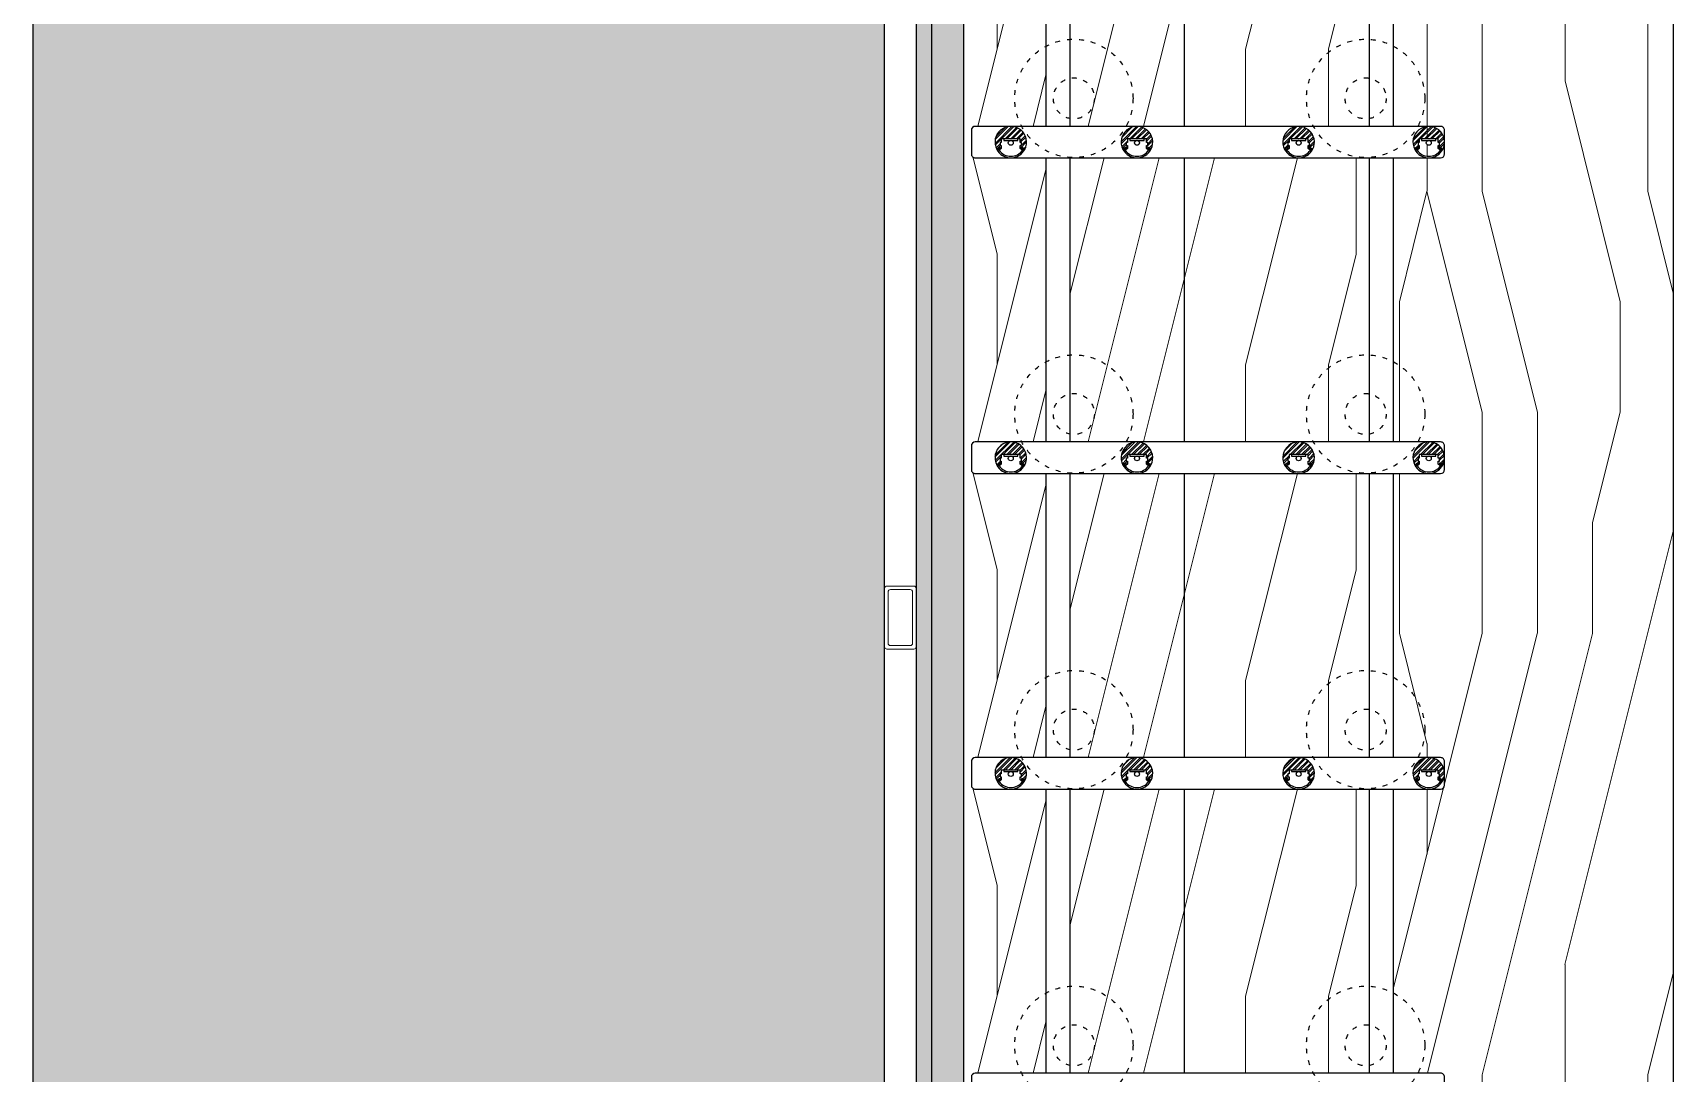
# Model space of a CAD drawing. Header units: millimetres. Extents: x 64682 to 95728, y -1640 to 17847.
# Drawn here: x 79729 to 80769, y 3541 to 4200 of the extents above; entities that cross this region are included whole.
import ezdxf

# ---------------------------------------------------------------- set-up
doc = ezdxf.new("R2010")
doc.units = ezdxf.units.MM
doc.linetypes.add('ACAD_ISO03W100', pattern=[30, 12, -18])
doc.layers.add('_ACM-A-DETL-PATT', color=8, linetype='Continuous', lineweight=0)
doc.layers.add('_ACM-A-ELVE-HACH', color=251, linetype='Continuous', lineweight=9)
for name, color, linetype in [('I-DETL-LW01', 1, 'Continuous'), ('I-DETL-LW02', 2, 'Continuous'), ('I-DETL-LW251', 251, 'Continuous'), ('PE-尺寸标注', 44, 'Continuous'), ('WALL TYPE$0$I-SECT-LW03', 3, 'Continuous'), ('YLD-平固定家具', 7, 'Continuous')]:
    doc.layers.add(name, color=color, linetype=linetype)

# ---------------------------------------------------------------- blocks, each defined once
blk = doc.blocks.new('K_20')
at = {"layer": '_ACM-A-DETL-PATT'}
for points in [[(-18.5, -20), (18.5, -20, 0.4142136), (20, -18.5), (20, -1.5, 0.4142136), (18.5, 0), (-18.5, 0, 0.4142136), (-20, -1.5), (-20, -18.5, 0.4142136)], [(-16.25, -17.75), (16.25, -17.75, 0.4142136), (17.75, -16.25), (17.75, -3.75, 0.4142136), (16.25, -2.25), (-16.25, -2.25, 0.4142136), (-17.75, -3.75), (-17.75, -16.25, 0.4142136)]]:
    blk.add_lwpolyline(points, format="xyb", close=True, dxfattribs=at)
blk = doc.blocks.new('K_34')
at = {"color": 8, "linetype": 'ACAD_ISO03W100', "lineweight": -2, "ltscale": 0.25}
for radius in [37.5, 13]:
    blk.add_circle((0, 0), radius, dxfattribs=at)
blk = doc.blocks.new('K_1222101799')
at = {"color": 8}
for points in [[(-7.5, -254.6), (-7.5, -70), (7.5, -70), (7.5, -254.6)], [(-7.5, -454.6), (-7.5, -274.6)], [(7.5, -274.6), (7.5, -454.6)], [(-7.5, -654.6), (-7.5, -474.6)], [(7.5, -474.6), (7.5, -654.6)], [(-7.5, -854.6), (-7.5, -674.6)], [(7.5, -674.6), (7.5, -854.6)]]:
    blk.add_lwpolyline(points, dxfattribs=at)
blk = doc.blocks.new('YLD.Studio-lighting-17')
at = {"layer": 'PE-尺寸标注'}
h = blk.add_hatch(dxfattribs=at)
h.set_pattern_fill('ANSI32', color=250, scale=0.26672, angle=-180)
h.set_pattern_definition([(225, (10, 4.6173), (1.7964, -1.7964), []), (225, (8.8024, 4.6173), (1.7964, -1.7964), [])])
h.paths.add_polyline_path([(8.9, 4.6), (7.2, 3.5, -1.107905), (6.9, 4), (7.7, 4.6, 0.055338), (7.8, 4.6), (6.7, 4.6), (6, 4.1), (6, 2.1), (6.8, 2.1), (6.8, 0.3), (6, 0.3), (6, -2), (-6, -2), (-6, 0.3), (-6.8, 0.3), (-6.8, 2.1), (-6, 2.1), (-6, 4.1), (-6.7, 4.6), (-7.8, 4.6, 0.055338), (-7.7, 4.6), (-6.9, 4, -1.107905), (-7.2, 3.5), (-8.9, 4.6, 1.647901)])
at = {"layer": 'I-DETL-LW01'}
for points in [[(-8.9, 4.6), (-7.2, 3.5, 1.107905), (-6.9, 4), (-7.7, 4.6, -1.108867), (-7.4, 5.1, 1.108867)], [(7.4, 5.1, -1.108867), (7.7, 4.6), (6.9, 4, 1.107905), (7.2, 3.5), (8.9, 4.6)]]:
    blk.add_lwpolyline(points, format="xyb", dxfattribs=at)
blk.add_lwpolyline([(4.5, -1.1), (-4.5, -1.1), (-4.5, -2), (4.5, -2)], close=True, dxfattribs=at)
blk.add_circle((0, 0.4), 1.56, dxfattribs=at)
for radius, start, end in [(10, 27.4985, 152.5015), (9, 34.4681, 145.5319)]:
    blk.add_arc((0, 0), radius, start, end, dxfattribs=at)
at = {"layer": 'I-DETL-LW02'}
blk.add_lwpolyline([(-7.4, 5.1), (-6, 4.1), (-6, 2.1), (-6.8, 2.1), (-6.8, 0.3), (-6, 0.3), (-6, -2), (6, -2), (6, 0.3), (6.8, 0.3), (6.8, 2.1), (6, 2.1), (6, 4.1), (7.4, 5.1)], dxfattribs=at)
blk.add_arc((0, 0), 10, 152.5015, 27.4985, dxfattribs=at)
at = {"layer": 'YLD-平固定家具', "color": 250}
blk.add_point((-7.7, 4.5), dxfattribs=at)
blk = doc.blocks.new('K_1222102499')
at = {"layer": 'YLD-平固定家具', "rotation": 180}
for p in [(0, -10), (0, -210), (0, -410)]:
    blk.add_blockref('YLD.Studio-lighting-17', p, dxfattribs=at)
blk = doc.blocks.new('K_1222102699')
at = {"layer": 'I-DETL-LW02'}
blk.add_lwpolyline([(-147.5, 0, 0.414211), (-150, -2.5), (-150, -17.5, 0.414216), (-147.5, -20), (147.5, -20, 0.414211), (150, -17.5), (150, -2.5, 0.414216), (147.5, 0)], format="xyb", close=True, dxfattribs=at)

msp = doc.modelspace()

# ---------------------------------------------------------------- hatches: boundary and pattern name
h = msp.add_hatch()
h.set_pattern_fill('0-钢筋混凝土001-DOM', color=251, scale=15, angle=90, pattern_type=2)
h.set_pattern_definition([(135, (-2690, -250), (-53.03301, -53.03301), []), (140, (-2690, -250), (9.41282, 107.58903), [11.25, -123.75]), (85, (-2690, -250), (-112.82882, -20.8127), [9, -99]), (190.4514, (-2689.22, -241.03), (-103.41593, 86.77641), [9.56103, -105.17132]), (136.1842, (-2720, -250), (24.82785, 160.08616), [16.875, -185.625]), (186.6356, (-2717.93, -236.66), (-146.11768, 140.1994), [14.34154, -157.75695]), (81.1842, (-2720, -250), (-146.1178, 140.1993), [13.5, -148.5]), (111, (-2712.5, -235), (60.39283, 89.53606), [11.25, -123.75]), (56, (-2712.5, -235), (-108.7725, 36.4973), [9, -99]), (161.4514, (-2707.47, -227.54), (-48.37957, 126.0334), [9.56103, -105.17132]), (127.5, (-2690, -250), (-49.934078, 1.823978), [0.75, -97.8, 0.75, -100.5, 0.75, -99.375]), (97.5, (-2690, -250), (-59.161757, 39.46043), [0.75, -57.3, 0.75, -95.55, 0.75, -37.875]), (57.5, (-2690, -283.45), (3.38323, 80.073365), [0.75, -37.5, 0.75, -117, 0.75, -155.25]), (47.5, (-2690, -298.45), (-15.01575, 87.477925), [0.75, -48.75, 0.75, -77.7, 0.75, -110.25])])
h.paths.add_polyline_path([(80268.6, 5945.7), (79728.6, 5945.7), (79728.6, 870.7), (80268.6, 870.7)])
at = {"layer": '_ACM-A-ELVE-HACH'}
h = msp.add_hatch(dxfattribs=at)
h.set_pattern_fill('木纹', color=251, scale=34.3137, angle=90, pattern_type=2)
h.set_pattern_definition([(90, (-5392.9, -15620.85), (-699.9995, 4e-14), [140, -209.9998, 70, -279.9998]), (90, (-5410.4, -15130.85), (-699.9995, 4e-14), [140, -559.9996]), (90, (-5445.4, -15200.85), (-699.9995, 4e-14), [70, -629.9995]), (90, (-5462.9, -15585.85), (-699.9995, 4e-14), [35, -489.9996, 35, -140]), (90, (-5497.9, -15340.85), (-699.9995, 4e-14), [140, -209.9998, 35, -314.9998]), (90, (-5515.4, -15515.85), (-699.9995, 4e-14), [105, -594.9996]), (90, (-5532.9, -15340.85), (-699.9995, 4e-14), [210, -489.9996]), (90, (-5550.4, -15550.85), (-699.9995, 4e-14), [140, -559.9996]), (90, (-5567.9, -15270.85), (-699.9995, 4e-14), [350, -350]), (90, (-5602.9, -15480.85), (-699.9995, 4e-14), [70, -209.9998, 140, -279.9998]), (90, (-5620.4, -14990.85), (-699.9995, 4e-14), [140, -559.9996]), (90, (-5637.9, -15130.85), (-699.9995, 4e-14), [70, -629.9995]), (90, (-5655.4, -15270.85), (-699.9995, 4e-14), [70, -629.9995]), (90, (-5672.9, -15620.85), (-699.9995, 4e-14), [140, -559.9996]), (90, (-5690.4, -15270.85), (-699.9995, 4e-14), [140, -559.9996]), (90, (-5725.4, -15270.85), (-699.9995, 4e-14), [140, -140, 140, -279.9998]), (90, (-5760.4, -15410.85), (-699.9995, 4e-14), [70, -349.9997, 140, -140]), (90, (-5777.9, -15270.85), (-699.9995, 4e-14), [210, -489.9996]), (90, (-5812.9, -15270.85), (-699.9995, 4e-14), [140, -559.9996]), (90, (-5830.4, -15550.85), (-699.9995, 4e-14), [209.9998, -279.9998, 70, -140]), (90, (-5865.4, -15550.85), (-699.9995, 4e-14), [350, -350]), (90, (-5882.9, -15130.85), (-699.9995, 4e-14), [70, -629.9995]), (90, (-5900.4, -15340.85), (-699.9995, 4e-14), [140, -559.9996]), (90, (-5917.9, -15480.85), (-699.9995, 4e-14), [70, -279.9998, 70, -279.9998]), (90, (-5935.4, -15550.85), (-699.9995, 4e-14), [70, -209.9998, 140, -279.9998]), (90, (-5952.9, -15410.85), (-699.9995, 4e-14), [70, -349.9997, 70, -209.9998]), (90, (-5970.4, -15270.85), (-699.9995, 4e-14), [210, -489.9996]), (90, (-6005.4, -15550.85), (-699.9995, 4e-14), [140, -559.9996]), (90, (-6022.9, -15200.85), (-699.9995, 4e-14), [70, -629.9995]), (90, (-6040.4, -15060.85), (-699.9995, 4e-14), [70, -629.9995]), (104.03624, (-5445.42, -15130.85), (-2e-06, 699.99948), [72.1, -2814.0717]), (104.03624, (-5602.92, -15060.85), (-2e-06, 699.99948), [72.1, -2814.0717]), (104.03624, (-6022.92, -15130.85), (-2e-06, 699.99948), [72.1, -2814.0717]), (104.03624, (-5760.42, -15340.85), (-2e-06, 699.99948), [72.1, -2814.0717]), (104.03624, (-5865.42, -15200.85), (-2e-06, 699.99948), [72.1, -2814.0717]), (104.03624, (-5812.92, -15130.85), (-2e-06, 699.99948), [72.1, -2814.0717]), (104.03624, (-5935.42, -15480.85), (-2e-06, 699.99948), [72.1, -2814.0717]), (104.03624, (-5900.42, -15200.85), (-2e-06, 699.99948), [72.1, -2814.0717]), (104.03624, (-5637.92, -15060.85), (-2e-06, 699.99948), [144.2, -2741.972]), (104.03624, (-5690.42, -15130.85), (-2e-06, 699.99948), [144.2, -2741.972]), (104.03624, (-5725.42, -15130.85), (-2e-06, 699.99948), [144.2, -2741.972]), (255.96376, (-5497.92, -15340.85), (0.00013, -699.9996), [72.1, -144.2, 72.1, -2597.7718]), (255.96376, (-5602.92, -15480.85), (-3e-08, -699.99948), [72.1, -2814.0717]), (255.96376, (-5917.92, -15480.85), (-3e-08, -699.99948), [144.2, -2741.972]), (284.03624, (-5410.42, -15130.85), (2e-06, -699.99948), [72.1, -2814.0717]), (75.96376, (-5410.42, -14990.85), (3e-08, 699.99948), [72.1, -2814.0717]), (75.96376, (-5655.42, -15200.85), (3e-08, 699.99948), [72.1, -2814.0717]), (75.96376, (-5777.92, -15060.85), (3e-08, 699.99948), [72.1, -2814.0717]), (75.96376, (-5830.42, -15340.85), (3e-08, 699.99948), [72.1, -2814.0717]), (75.96376, (-5917.92, -15410.85), (3e-08, 699.99948), [72.1, -2814.0717]), (75.96376, (-5952.92, -15340.85), (3e-08, 699.99948), [72.1, -2814.0717]), (75.96376, (-5830.42, -15340.85), (3e-08, 699.99948), [72.1, -2814.0717]), (75.96376, (-5935.42, -15130.85), (3e-08, 699.99948), [288.4, -2597.772]), (75.96376, (-5462.92, -15550.85), (3e-08, 699.99948), [288.4, -2597.772]), (75.96376, (-5515.42, -15480.85), (3e-08, 699.99948), [288.4, -2597.772]), (75.96376, (-5550.42, -15410.85), (-0.00013, 699.9996), [72.1, -144.2, 144.2, -2525.672]), (75.96376, (-5602.92, -15410.85), (-0.00013, 699.9996), [144.2, -144.2, 144.2, -2453.572]), (75.96376, (-5672.92, -15480.85), (3e-08, 699.99948), [288.4, -2597.772]), (75.96376, (-5725.42, -15550.85), (3e-08, 699.99948), [288.4, -2597.772]), (75.96376, (-5760.42, -15550.85), (3e-08, 699.99948), [288.4, -2597.772]), (75.96376, (-5970.42, -15060.85), (3e-08, 699.99948), [72.1, -2814.0717]), (75.96377, (-6040.42, -14990.85), (-0.00013, 699.99948), [144.2, -2741.972]), (75.96377, (-6005.42, -15410.85), (-0.00013, 699.99948), [144.2, -2741.972]), (75.96376, (-5392.92, -15480.85), (-1e-05, 699.99948), [288.4, -2597.772]), (75.96376, (-5882.92, -15060.85), (-1e-05, 699.99948), [216.3, -2669.872]), (75.96376, (-5830.42, -14990.85), (-1e-05, 699.99948), [432.5997, -2453.572])])
h.paths.add_polyline_path([(80576.1, 4140.7), (80576.1, 4345.4), (80386.1, 4345.4), (80386.1, 4140.7)])
h.paths.add_polyline_path([(80371.1, 4345.4), (80318.6, 4345.4), (80318.6, 4140.7), (80371.1, 4140.7)])
h = msp.add_hatch(dxfattribs=at)
h.set_pattern_fill('木纹', color=251, scale=34.3137, angle=90, pattern_type=2)
h.set_pattern_definition([(90, (-5120.4, -18230.85), (-699.9995, 4e-14), [140, -209.9998, 70, -279.9998]), (90, (-5137.9, -17740.85), (-699.9995, 4e-14), [140, -559.9996]), (90, (-5172.9, -17810.85), (-699.9995, 4e-14), [70, -629.9995]), (90, (-5190.4, -18195.85), (-699.9995, 4e-14), [35, -489.9996, 35, -140]), (90, (-5225.4, -17950.85), (-699.9995, 4e-14), [140, -209.9998, 35, -314.9998]), (90, (-5242.9, -18125.85), (-699.9995, 4e-14), [105, -594.9996]), (90, (-5260.4, -17950.85), (-699.9995, 4e-14), [210, -489.9996]), (90, (-5277.9, -18160.85), (-699.9995, 4e-14), [140, -559.9996]), (90, (-5295.4, -17880.85), (-699.9995, 4e-14), [350, -350]), (90, (-5330.4, -18090.85), (-699.9995, 4e-14), [70, -209.9998, 140, -279.9998]), (90, (-5347.9, -17600.85), (-699.9995, 4e-14), [140, -559.9996]), (90, (-5365.4, -17740.85), (-699.9995, 4e-14), [70, -629.9995]), (90, (-5382.9, -17880.85), (-699.9995, 4e-14), [70, -629.9995]), (90, (-5400.4, -18230.85), (-699.9995, 4e-14), [140, -559.9996]), (90, (-5417.9, -17880.85), (-699.9995, 4e-14), [140, -559.9996]), (90, (-5452.9, -17880.85), (-699.9995, 4e-14), [140, -140, 140, -279.9998]), (90, (-5487.9, -18020.85), (-699.9995, 4e-14), [70, -349.9997, 140, -140]), (90, (-5505.4, -17880.85), (-699.9995, 4e-14), [210, -489.9996]), (90, (-5540.4, -17880.85), (-699.9995, 4e-14), [140, -559.9996]), (90, (-5557.9, -18160.85), (-699.9995, 4e-14), [209.9998, -279.9998, 70, -140]), (90, (-5592.9, -18160.85), (-699.9995, 4e-14), [350, -350]), (90, (-5610.4, -17740.85), (-699.9995, 4e-14), [70, -629.9995]), (90, (-5627.9, -17950.85), (-699.9995, 4e-14), [140, -559.9996]), (90, (-5645.4, -18090.85), (-699.9995, 4e-14), [70, -279.9998, 70, -279.9998]), (90, (-5662.9, -18160.85), (-699.9995, 4e-14), [70, -209.9998, 140, -279.9998]), (90, (-5680.4, -18020.85), (-699.9995, 4e-14), [70, -349.9997, 70, -209.9998]), (90, (-5697.9, -17880.85), (-699.9995, 4e-14), [210, -489.9996]), (90, (-5732.9, -18160.85), (-699.9995, 4e-14), [140, -559.9996]), (90, (-5750.4, -17810.85), (-699.9995, 4e-14), [70, -629.9995]), (90, (-5767.9, -17670.85), (-699.9995, 4e-14), [70, -629.9995]), (104.03624, (-5172.92, -17740.85), (-2e-06, 699.99948), [72.1, -2814.0717]), (104.03624, (-5330.42, -17670.85), (-2e-06, 699.99948), [72.1, -2814.0717]), (104.03624, (-5750.42, -17740.85), (-2e-06, 699.99948), [72.1, -2814.0717]), (104.03624, (-5487.92, -17950.85), (-2e-06, 699.99948), [72.1, -2814.0717]), (104.03624, (-5592.92, -17810.85), (-2e-06, 699.99948), [72.1, -2814.0717]), (104.03624, (-5540.42, -17740.85), (-2e-06, 699.99948), [72.1, -2814.0717]), (104.03624, (-5662.92, -18090.85), (-2e-06, 699.99948), [72.1, -2814.0717]), (104.03624, (-5627.92, -17810.85), (-2e-06, 699.99948), [72.1, -2814.0717]), (104.03624, (-5365.42, -17670.85), (-2e-06, 699.99948), [144.2, -2741.972]), (104.03624, (-5417.92, -17740.85), (-2e-06, 699.99948), [144.2, -2741.972]), (104.03624, (-5452.92, -17740.85), (-2e-06, 699.99948), [144.2, -2741.972]), (255.96376, (-5225.42, -17950.85), (0.00013, -699.9996), [72.1, -144.2, 72.1, -2597.7718]), (255.96376, (-5330.42, -18090.85), (-3e-08, -699.99948), [72.1, -2814.0717]), (255.96376, (-5645.42, -18090.85), (-3e-08, -699.99948), [144.2, -2741.972]), (284.03624, (-5137.92, -17740.85), (2e-06, -699.99948), [72.1, -2814.0717]), (75.96376, (-5137.92, -17600.85), (3e-08, 699.99948), [72.1, -2814.0717]), (75.96376, (-5382.92, -17810.85), (3e-08, 699.99948), [72.1, -2814.0717]), (75.96376, (-5505.42, -17670.85), (3e-08, 699.99948), [72.1, -2814.0717]), (75.96376, (-5557.92, -17950.85), (3e-08, 699.99948), [72.1, -2814.0717]), (75.96376, (-5645.42, -18020.85), (3e-08, 699.99948), [72.1, -2814.0717]), (75.96376, (-5680.42, -17950.85), (3e-08, 699.99948), [72.1, -2814.0717]), (75.96376, (-5557.92, -17950.85), (3e-08, 699.99948), [72.1, -2814.0717]), (75.96376, (-5662.92, -17740.85), (3e-08, 699.99948), [288.4, -2597.772]), (75.96376, (-5190.42, -18160.85), (3e-08, 699.99948), [288.4, -2597.772]), (75.96376, (-5242.92, -18090.85), (3e-08, 699.99948), [288.4, -2597.772]), (75.96376, (-5277.92, -18020.85), (-0.00013, 699.9996), [72.1, -144.2, 144.2, -2525.672]), (75.96376, (-5330.42, -18020.85), (-0.00013, 699.9996), [144.2, -144.2, 144.2, -2453.572]), (75.96376, (-5400.42, -18090.85), (3e-08, 699.99948), [288.4, -2597.772]), (75.96376, (-5452.92, -18160.85), (3e-08, 699.99948), [288.4, -2597.772]), (75.96376, (-5487.92, -18160.85), (3e-08, 699.99948), [288.4, -2597.772]), (75.96376, (-5697.92, -17670.85), (3e-08, 699.99948), [72.1, -2814.0717]), (75.96377, (-5767.92, -17600.85), (-0.00013, 699.99948), [144.2, -2741.972]), (75.96377, (-5732.92, -18020.85), (-0.00013, 699.99948), [144.2, -2741.972]), (75.96376, (-5120.42, -18090.85), (-1e-05, 699.99948), [288.4, -2597.772]), (75.96376, (-5610.42, -17670.85), (-1e-05, 699.99948), [216.3, -2669.872]), (75.96376, (-5557.92, -17600.85), (-1e-05, 699.99948), [432.5997, -2453.572])])
h.paths.add_polyline_path([(80768.6, 4345.4), (80591.1, 4345.4), (80591.1, 3940.7), (80621.1, 3940.7, -0.414216), (80623.6, 3938.2), (80623.6, 3923.2, -0.414211), (80621.1, 3920.7), (80591.1, 3920.7), (80591.1, 3740.7), (80621.1, 3740.7, -0.414216), (80623.6, 3738.2), (80623.6, 3723.2, -0.414211), (80621.1, 3720.7), (80591.1, 3720.7), (80591.1, 3540.7), (80621.1, 3540.7, -0.414216), (80623.6, 3538.2), (80623.6, 3523.2, -0.414211), (80621.1, 3520.7), (80591.1, 3520.7), (80591.1, 3340.7), (80621.1, 3340.7, -0.414216), (80623.6, 3338.2), (80623.6, 3323.2, -0.414211), (80621.1, 3320.7), (80591.1, 3320.7), (80591.1, 3140.7), (80621.1, 3140.7, -0.414216), (80623.6, 3138.2), (80623.6, 3123.2, -0.414211), (80621.1, 3120.7), (80591.1, 3120.7), (80591.1, 2940.7), (80621.1, 2940.7, -0.414216), (80623.6, 2938.2), (80623.6, 2923.2, -0.414211), (80621.1, 2920.7), (80591.1, 2920.7), (80591.1, 2740.7), (80621.1, 2740.7, -0.414216), (80623.6, 2738.2), (80623.6, 2723.2, -0.414211), (80621.1, 2720.7), (80591.1, 2720.7), (80591.1, 2540.7), (80621.1, 2540.7, -0.414216), (80623.6, 2538.2), (80623.6, 2523.2, -0.414211), (80621.1, 2520.7), (80591.1, 2520.7), (80591.1, 2340.7), (80621.1, 2340.7, -0.414216), (80623.6, 2338.2), (80623.6, 2323.2, -0.414211), (80621.1, 2320.7), (80591.1, 2320.7), (80591.1, 2140.7), (80621.1, 2140.7, -0.414216), (80623.6, 2138.2), (80623.6, 2123.2, -0.414211), (80621.1, 2120.7), (80591.1, 2120.7), (80591.1, 1940.7), (80621.1, 1940.7, -0.414216), (80623.6, 1938.2), (80623.6, 1923.2, -0.414211), (80621.1, 1920.7), (80591.1, 1920.7), (80591.1, 1740.7), (80621.1, 1740.7, -0.414216), (80623.6, 1738.2), (80623.6, 1723.2, -0.414211), (80621.1, 1720.7), (80591.1, 1720.7), (80591.1, 1530.7), (80768.6, 1530.7)])
h.paths.add_polyline_path([(80605.1, 4125.3, 1.716811), (80606.1, 4125.6, 0.526481), (80621, 4125.6), (80621.8, 4125.1, -0.537325)], flags=16)
h.paths.add_polyline_path([(80620.5, 4126.7, -1.107904), (80620.8, 4127.3, -0.251043), (80621.2, 4126.2), (80621.3, 4126.1)], flags=16)
h.paths.add_polyline_path([(80612, 4130.3, -0.414214), (80613.6, 4131.9), (80609.1, 4131.9), (80609.1, 4132.7), (80618, 4132.7), (80618, 4131.9), (80613.6, 4131.9, -2.414214)], flags=16)
h = msp.add_hatch(dxfattribs=at)
h.set_pattern_fill('木纹', color=251, scale=34.3137, angle=90, pattern_type=2)
h.set_pattern_definition([(90, (-5392.9, -15820.85), (-699.9995, 4e-14), [140, -209.9998, 70, -279.9998]), (90, (-5410.4, -15330.85), (-699.9995, 4e-14), [140, -559.9996]), (90, (-5445.4, -15400.85), (-699.9995, 4e-14), [70, -629.9995]), (90, (-5462.9, -15785.85), (-699.9995, 4e-14), [35, -489.9996, 35, -140]), (90, (-5497.9, -15540.85), (-699.9995, 4e-14), [140, -209.9998, 35, -314.9998]), (90, (-5515.4, -15715.85), (-699.9995, 4e-14), [105, -594.9996]), (90, (-5532.9, -15540.85), (-699.9995, 4e-14), [210, -489.9996]), (90, (-5550.4, -15750.85), (-699.9995, 4e-14), [140, -559.9996]), (90, (-5567.9, -15470.85), (-699.9995, 4e-14), [350, -350]), (90, (-5602.9, -15680.85), (-699.9995, 4e-14), [70, -209.9998, 140, -279.9998]), (90, (-5620.4, -15190.85), (-699.9995, 4e-14), [140, -559.9996]), (90, (-5637.9, -15330.85), (-699.9995, 4e-14), [70, -629.9995]), (90, (-5655.4, -15470.85), (-699.9995, 4e-14), [70, -629.9995]), (90, (-5672.9, -15820.85), (-699.9995, 4e-14), [140, -559.9996]), (90, (-5690.4, -15470.85), (-699.9995, 4e-14), [140, -559.9996]), (90, (-5725.4, -15470.85), (-699.9995, 4e-14), [140, -140, 140, -279.9998]), (90, (-5760.4, -15610.85), (-699.9995, 4e-14), [70, -349.9997, 140, -140]), (90, (-5777.9, -15470.85), (-699.9995, 4e-14), [210, -489.9996]), (90, (-5812.9, -15470.85), (-699.9995, 4e-14), [140, -559.9996]), (90, (-5830.4, -15750.85), (-699.9995, 4e-14), [209.9998, -279.9998, 70, -140]), (90, (-5865.4, -15750.85), (-699.9995, 4e-14), [350, -350]), (90, (-5882.9, -15330.85), (-699.9995, 4e-14), [70, -629.9995]), (90, (-5900.4, -15540.85), (-699.9995, 4e-14), [140, -559.9996]), (90, (-5917.9, -15680.85), (-699.9995, 4e-14), [70, -279.9998, 70, -279.9998]), (90, (-5935.4, -15750.85), (-699.9995, 4e-14), [70, -209.9998, 140, -279.9998]), (90, (-5952.9, -15610.85), (-699.9995, 4e-14), [70, -349.9997, 70, -209.9998]), (90, (-5970.4, -15470.85), (-699.9995, 4e-14), [210, -489.9996]), (90, (-6005.4, -15750.85), (-699.9995, 4e-14), [140, -559.9996]), (90, (-6022.9, -15400.85), (-699.9995, 4e-14), [70, -629.9995]), (90, (-6040.4, -15260.85), (-699.9995, 4e-14), [70, -629.9995]), (104.03624, (-5445.42, -15330.85), (-2e-06, 699.99948), [72.1, -2814.0717]), (104.03624, (-5602.92, -15260.85), (-2e-06, 699.99948), [72.1, -2814.0717]), (104.03624, (-6022.92, -15330.85), (-2e-06, 699.99948), [72.1, -2814.0717]), (104.03624, (-5760.42, -15540.85), (-2e-06, 699.99948), [72.1, -2814.0717]), (104.03624, (-5865.42, -15400.85), (-2e-06, 699.99948), [72.1, -2814.0717]), (104.03624, (-5812.92, -15330.85), (-2e-06, 699.99948), [72.1, -2814.0717]), (104.03624, (-5935.42, -15680.85), (-2e-06, 699.99948), [72.1, -2814.0717]), (104.03624, (-5900.42, -15400.85), (-2e-06, 699.99948), [72.1, -2814.0717]), (104.03624, (-5637.92, -15260.85), (-2e-06, 699.99948), [144.2, -2741.972]), (104.03624, (-5690.42, -15330.85), (-2e-06, 699.99948), [144.2, -2741.972]), (104.03624, (-5725.42, -15330.85), (-2e-06, 699.99948), [144.2, -2741.972]), (255.96376, (-5497.92, -15540.85), (0.00013, -699.9996), [72.1, -144.2, 72.1, -2597.7718]), (255.96376, (-5602.92, -15680.85), (-3e-08, -699.99948), [72.1, -2814.0717]), (255.96376, (-5917.92, -15680.85), (-3e-08, -699.99948), [144.2, -2741.972]), (284.03624, (-5410.42, -15330.85), (2e-06, -699.99948), [72.1, -2814.0717]), (75.96376, (-5410.42, -15190.85), (3e-08, 699.99948), [72.1, -2814.0717]), (75.96376, (-5655.42, -15400.85), (3e-08, 699.99948), [72.1, -2814.0717]), (75.96376, (-5777.92, -15260.85), (3e-08, 699.99948), [72.1, -2814.0717]), (75.96376, (-5830.42, -15540.85), (3e-08, 699.99948), [72.1, -2814.0717]), (75.96376, (-5917.92, -15610.85), (3e-08, 699.99948), [72.1, -2814.0717]), (75.96376, (-5952.92, -15540.85), (3e-08, 699.99948), [72.1, -2814.0717]), (75.96376, (-5830.42, -15540.85), (3e-08, 699.99948), [72.1, -2814.0717]), (75.96376, (-5935.42, -15330.85), (3e-08, 699.99948), [288.4, -2597.772]), (75.96376, (-5462.92, -15750.85), (3e-08, 699.99948), [288.4, -2597.772]), (75.96376, (-5515.42, -15680.85), (3e-08, 699.99948), [288.4, -2597.772]), (75.96376, (-5550.42, -15610.85), (-0.00013, 699.9996), [72.1, -144.2, 144.2, -2525.672]), (75.96376, (-5602.92, -15610.85), (-0.00013, 699.9996), [144.2, -144.2, 144.2, -2453.572]), (75.96376, (-5672.92, -15680.85), (3e-08, 699.99948), [288.4, -2597.772]), (75.96376, (-5725.42, -15750.85), (3e-08, 699.99948), [288.4, -2597.772]), (75.96376, (-5760.42, -15750.85), (3e-08, 699.99948), [288.4, -2597.772]), (75.96376, (-5970.42, -15260.85), (3e-08, 699.99948), [72.1, -2814.0717]), (75.96377, (-6040.42, -15190.85), (-0.00013, 699.99948), [144.2, -2741.972]), (75.96377, (-6005.42, -15610.85), (-0.00013, 699.99948), [144.2, -2741.972]), (75.96376, (-5392.92, -15680.85), (-1e-05, 699.99948), [288.4, -2597.772]), (75.96376, (-5882.92, -15260.85), (-1e-05, 699.99948), [216.3, -2669.872]), (75.96376, (-5830.42, -15190.85), (-1e-05, 699.99948), [432.5997, -2453.572])])
h.paths.add_polyline_path([(80576.1, 4120.7), (80386.1, 4120.7), (80386.1, 3940.7), (80576.1, 3940.7)])
h.paths.add_polyline_path([(80371.1, 4120.7), (80326.1, 4120.7), (80318.6, 4120.7), (80318.6, 3940.7), (80371.1, 3940.7)])
h = msp.add_hatch(dxfattribs=at)
h.set_pattern_fill('木纹', color=251, scale=34.3137, angle=90, pattern_type=2)
h.set_pattern_definition([(90, (-5392.9, -16020.85), (-699.9995, 4e-14), [140, -209.9998, 70, -279.9998]), (90, (-5410.4, -15530.85), (-699.9995, 4e-14), [140, -559.9996]), (90, (-5445.4, -15600.85), (-699.9995, 4e-14), [70, -629.9995]), (90, (-5462.9, -15985.85), (-699.9995, 4e-14), [35, -489.9996, 35, -140]), (90, (-5497.9, -15740.85), (-699.9995, 4e-14), [140, -209.9998, 35, -314.9998]), (90, (-5515.4, -15915.85), (-699.9995, 4e-14), [105, -594.9996]), (90, (-5532.9, -15740.85), (-699.9995, 4e-14), [210, -489.9996]), (90, (-5550.4, -15950.85), (-699.9995, 4e-14), [140, -559.9996]), (90, (-5567.9, -15670.85), (-699.9995, 4e-14), [350, -350]), (90, (-5602.9, -15880.85), (-699.9995, 4e-14), [70, -209.9998, 140, -279.9998]), (90, (-5620.4, -15390.85), (-699.9995, 4e-14), [140, -559.9996]), (90, (-5637.9, -15530.85), (-699.9995, 4e-14), [70, -629.9995]), (90, (-5655.4, -15670.85), (-699.9995, 4e-14), [70, -629.9995]), (90, (-5672.9, -16020.85), (-699.9995, 4e-14), [140, -559.9996]), (90, (-5690.4, -15670.85), (-699.9995, 4e-14), [140, -559.9996]), (90, (-5725.4, -15670.85), (-699.9995, 4e-14), [140, -140, 140, -279.9998]), (90, (-5760.4, -15810.85), (-699.9995, 4e-14), [70, -349.9997, 140, -140]), (90, (-5777.9, -15670.85), (-699.9995, 4e-14), [210, -489.9996]), (90, (-5812.9, -15670.85), (-699.9995, 4e-14), [140, -559.9996]), (90, (-5830.4, -15950.85), (-699.9995, 4e-14), [209.9998, -279.9998, 70, -140]), (90, (-5865.4, -15950.85), (-699.9995, 4e-14), [350, -350]), (90, (-5882.9, -15530.85), (-699.9995, 4e-14), [70, -629.9995]), (90, (-5900.4, -15740.85), (-699.9995, 4e-14), [140, -559.9996]), (90, (-5917.9, -15880.85), (-699.9995, 4e-14), [70, -279.9998, 70, -279.9998]), (90, (-5935.4, -15950.85), (-699.9995, 4e-14), [70, -209.9998, 140, -279.9998]), (90, (-5952.9, -15810.85), (-699.9995, 4e-14), [70, -349.9997, 70, -209.9998]), (90, (-5970.4, -15670.85), (-699.9995, 4e-14), [210, -489.9996]), (90, (-6005.4, -15950.85), (-699.9995, 4e-14), [140, -559.9996]), (90, (-6022.9, -15600.85), (-699.9995, 4e-14), [70, -629.9995]), (90, (-6040.4, -15460.85), (-699.9995, 4e-14), [70, -629.9995]), (104.03624, (-5445.42, -15530.85), (-2e-06, 699.99948), [72.1, -2814.0717]), (104.03624, (-5602.92, -15460.85), (-2e-06, 699.99948), [72.1, -2814.0717]), (104.03624, (-6022.92, -15530.85), (-2e-06, 699.99948), [72.1, -2814.0717]), (104.03624, (-5760.42, -15740.85), (-2e-06, 699.99948), [72.1, -2814.0717]), (104.03624, (-5865.42, -15600.85), (-2e-06, 699.99948), [72.1, -2814.0717]), (104.03624, (-5812.92, -15530.85), (-2e-06, 699.99948), [72.1, -2814.0717]), (104.03624, (-5935.42, -15880.85), (-2e-06, 699.99948), [72.1, -2814.0717]), (104.03624, (-5900.42, -15600.85), (-2e-06, 699.99948), [72.1, -2814.0717]), (104.03624, (-5637.92, -15460.85), (-2e-06, 699.99948), [144.2, -2741.972]), (104.03624, (-5690.42, -15530.85), (-2e-06, 699.99948), [144.2, -2741.972]), (104.03624, (-5725.42, -15530.85), (-2e-06, 699.99948), [144.2, -2741.972]), (255.96376, (-5497.92, -15740.85), (0.00013, -699.9996), [72.1, -144.2, 72.1, -2597.7718]), (255.96376, (-5602.92, -15880.85), (-3e-08, -699.99948), [72.1, -2814.0717]), (255.96376, (-5917.92, -15880.85), (-3e-08, -699.99948), [144.2, -2741.972]), (284.03624, (-5410.42, -15530.85), (2e-06, -699.99948), [72.1, -2814.0717]), (75.96376, (-5410.42, -15390.85), (3e-08, 699.99948), [72.1, -2814.0717]), (75.96376, (-5655.42, -15600.85), (3e-08, 699.99948), [72.1, -2814.0717]), (75.96376, (-5777.92, -15460.85), (3e-08, 699.99948), [72.1, -2814.0717]), (75.96376, (-5830.42, -15740.85), (3e-08, 699.99948), [72.1, -2814.0717]), (75.96376, (-5917.92, -15810.85), (3e-08, 699.99948), [72.1, -2814.0717]), (75.96376, (-5952.92, -15740.85), (3e-08, 699.99948), [72.1, -2814.0717]), (75.96376, (-5830.42, -15740.85), (3e-08, 699.99948), [72.1, -2814.0717]), (75.96376, (-5935.42, -15530.85), (3e-08, 699.99948), [288.4, -2597.772]), (75.96376, (-5462.92, -15950.85), (3e-08, 699.99948), [288.4, -2597.772]), (75.96376, (-5515.42, -15880.85), (3e-08, 699.99948), [288.4, -2597.772]), (75.96376, (-5550.42, -15810.85), (-0.00013, 699.9996), [72.1, -144.2, 144.2, -2525.672]), (75.96376, (-5602.92, -15810.85), (-0.00013, 699.9996), [144.2, -144.2, 144.2, -2453.572]), (75.96376, (-5672.92, -15880.85), (3e-08, 699.99948), [288.4, -2597.772]), (75.96376, (-5725.42, -15950.85), (3e-08, 699.99948), [288.4, -2597.772]), (75.96376, (-5760.42, -15950.85), (3e-08, 699.99948), [288.4, -2597.772]), (75.96376, (-5970.42, -15460.85), (3e-08, 699.99948), [72.1, -2814.0717]), (75.96377, (-6040.42, -15390.85), (-0.00013, 699.99948), [144.2, -2741.972]), (75.96377, (-6005.42, -15810.85), (-0.00013, 699.99948), [144.2, -2741.972]), (75.96376, (-5392.92, -15880.85), (-1e-05, 699.99948), [288.4, -2597.772]), (75.96376, (-5882.92, -15460.85), (-1e-05, 699.99948), [216.3, -2669.872]), (75.96376, (-5830.42, -15390.85), (-1e-05, 699.99948), [432.5997, -2453.572])])
h.paths.add_polyline_path([(80576.1, 3920.7), (80386.1, 3920.7), (80386.1, 3740.7), (80576.1, 3740.7)])
h.paths.add_polyline_path([(80371.1, 3920.7), (80326.1, 3920.7), (80318.6, 3920.7), (80318.6, 3740.7), (80371.1, 3740.7)])
h = msp.add_hatch(dxfattribs=at)
h.set_pattern_fill('木纹', color=251, scale=34.3137, angle=90, pattern_type=2)
h.set_pattern_definition([(90, (-5392.9, -16220.85), (-699.9995, 4e-14), [140, -209.9998, 70, -279.9998]), (90, (-5410.4, -15730.85), (-699.9995, 4e-14), [140, -559.9996]), (90, (-5445.4, -15800.85), (-699.9995, 4e-14), [70, -629.9995]), (90, (-5462.9, -16185.85), (-699.9995, 4e-14), [35, -489.9996, 35, -140]), (90, (-5497.9, -15940.85), (-699.9995, 4e-14), [140, -209.9998, 35, -314.9998]), (90, (-5515.4, -16115.85), (-699.9995, 4e-14), [105, -594.9996]), (90, (-5532.9, -15940.85), (-699.9995, 4e-14), [210, -489.9996]), (90, (-5550.4, -16150.85), (-699.9995, 4e-14), [140, -559.9996]), (90, (-5567.9, -15870.85), (-699.9995, 4e-14), [350, -350]), (90, (-5602.9, -16080.85), (-699.9995, 4e-14), [70, -209.9998, 140, -279.9998]), (90, (-5620.4, -15590.85), (-699.9995, 4e-14), [140, -559.9996]), (90, (-5637.9, -15730.85), (-699.9995, 4e-14), [70, -629.9995]), (90, (-5655.4, -15870.85), (-699.9995, 4e-14), [70, -629.9995]), (90, (-5672.9, -16220.85), (-699.9995, 4e-14), [140, -559.9996]), (90, (-5690.4, -15870.85), (-699.9995, 4e-14), [140, -559.9996]), (90, (-5725.4, -15870.85), (-699.9995, 4e-14), [140, -140, 140, -279.9998]), (90, (-5760.4, -16010.85), (-699.9995, 4e-14), [70, -349.9997, 140, -140]), (90, (-5777.9, -15870.85), (-699.9995, 4e-14), [210, -489.9996]), (90, (-5812.9, -15870.85), (-699.9995, 4e-14), [140, -559.9996]), (90, (-5830.4, -16150.85), (-699.9995, 4e-14), [209.9998, -279.9998, 70, -140]), (90, (-5865.4, -16150.85), (-699.9995, 4e-14), [350, -350]), (90, (-5882.9, -15730.85), (-699.9995, 4e-14), [70, -629.9995]), (90, (-5900.4, -15940.85), (-699.9995, 4e-14), [140, -559.9996]), (90, (-5917.9, -16080.85), (-699.9995, 4e-14), [70, -279.9998, 70, -279.9998]), (90, (-5935.4, -16150.85), (-699.9995, 4e-14), [70, -209.9998, 140, -279.9998]), (90, (-5952.9, -16010.85), (-699.9995, 4e-14), [70, -349.9997, 70, -209.9998]), (90, (-5970.4, -15870.85), (-699.9995, 4e-14), [210, -489.9996]), (90, (-6005.4, -16150.85), (-699.9995, 4e-14), [140, -559.9996]), (90, (-6022.9, -15800.85), (-699.9995, 4e-14), [70, -629.9995]), (90, (-6040.4, -15660.85), (-699.9995, 4e-14), [70, -629.9995]), (104.03624, (-5445.42, -15730.85), (-2e-06, 699.99948), [72.1, -2814.0717]), (104.03624, (-5602.92, -15660.85), (-2e-06, 699.99948), [72.1, -2814.0717]), (104.03624, (-6022.92, -15730.85), (-2e-06, 699.99948), [72.1, -2814.0717]), (104.03624, (-5760.42, -15940.85), (-2e-06, 699.99948), [72.1, -2814.0717]), (104.03624, (-5865.42, -15800.85), (-2e-06, 699.99948), [72.1, -2814.0717]), (104.03624, (-5812.92, -15730.85), (-2e-06, 699.99948), [72.1, -2814.0717]), (104.03624, (-5935.42, -16080.85), (-2e-06, 699.99948), [72.1, -2814.0717]), (104.03624, (-5900.42, -15800.85), (-2e-06, 699.99948), [72.1, -2814.0717]), (104.03624, (-5637.92, -15660.85), (-2e-06, 699.99948), [144.2, -2741.972]), (104.03624, (-5690.42, -15730.85), (-2e-06, 699.99948), [144.2, -2741.972]), (104.03624, (-5725.42, -15730.85), (-2e-06, 699.99948), [144.2, -2741.972]), (255.96376, (-5497.92, -15940.85), (0.00013, -699.9996), [72.1, -144.2, 72.1, -2597.7718]), (255.96376, (-5602.92, -16080.85), (-3e-08, -699.99948), [72.1, -2814.0717]), (255.96376, (-5917.92, -16080.85), (-3e-08, -699.99948), [144.2, -2741.972]), (284.03624, (-5410.42, -15730.85), (2e-06, -699.99948), [72.1, -2814.0717]), (75.96376, (-5410.42, -15590.85), (3e-08, 699.99948), [72.1, -2814.0717]), (75.96376, (-5655.42, -15800.85), (3e-08, 699.99948), [72.1, -2814.0717]), (75.96376, (-5777.92, -15660.85), (3e-08, 699.99948), [72.1, -2814.0717]), (75.96376, (-5830.42, -15940.85), (3e-08, 699.99948), [72.1, -2814.0717]), (75.96376, (-5917.92, -16010.85), (3e-08, 699.99948), [72.1, -2814.0717]), (75.96376, (-5952.92, -15940.85), (3e-08, 699.99948), [72.1, -2814.0717]), (75.96376, (-5830.42, -15940.85), (3e-08, 699.99948), [72.1, -2814.0717]), (75.96376, (-5935.42, -15730.85), (3e-08, 699.99948), [288.4, -2597.772]), (75.96376, (-5462.92, -16150.85), (3e-08, 699.99948), [288.4, -2597.772]), (75.96376, (-5515.42, -16080.85), (3e-08, 699.99948), [288.4, -2597.772]), (75.96376, (-5550.42, -16010.85), (-0.00013, 699.9996), [72.1, -144.2, 144.2, -2525.672]), (75.96376, (-5602.92, -16010.85), (-0.00013, 699.9996), [144.2, -144.2, 144.2, -2453.572]), (75.96376, (-5672.92, -16080.85), (3e-08, 699.99948), [288.4, -2597.772]), (75.96376, (-5725.42, -16150.85), (3e-08, 699.99948), [288.4, -2597.772]), (75.96376, (-5760.42, -16150.85), (3e-08, 699.99948), [288.4, -2597.772]), (75.96376, (-5970.42, -15660.85), (3e-08, 699.99948), [72.1, -2814.0717]), (75.96377, (-6040.42, -15590.85), (-0.00013, 699.99948), [144.2, -2741.972]), (75.96377, (-6005.42, -16010.85), (-0.00013, 699.99948), [144.2, -2741.972]), (75.96376, (-5392.92, -16080.85), (-1e-05, 699.99948), [288.4, -2597.772]), (75.96376, (-5882.92, -15660.85), (-1e-05, 699.99948), [216.3, -2669.872]), (75.96376, (-5830.42, -15590.85), (-1e-05, 699.99948), [432.5997, -2453.572])])
h.paths.add_polyline_path([(80576.1, 3720.7), (80386.1, 3720.7), (80386.1, 3540.7), (80576.1, 3540.7)])
h.paths.add_polyline_path([(80371.1, 3720.7), (80326.1, 3720.7), (80318.6, 3720.7), (80318.6, 3540.7), (80371.1, 3540.7)])
at = {"layer": 'I-DETL-LW251'}
h = msp.add_hatch(dxfattribs=at)
h.set_pattern_fill('ANSI38', color=251)
h.set_pattern_definition([(45, (44032.7218, -10572.0227), (-2.24506403, 2.24506403), []), (135, (44032.7218, -10572.0227), (-6.7351921, 2.24506403), [7.9375, -4.7625])])
h.paths.add_polyline_path([(80288.6, 1510.7), (80298.6, 1510.7), (80298.6, 4365.4), (80288.6, 4365.4)])
at = {"layer": 'PE-尺寸标注'}
h = msp.add_hatch(dxfattribs=at)
h.set_pattern_fill('木纹面1', color=251, scale=5, style=0, pattern_type=2)
h.set_pattern_definition([(63.43495, (92738.475, -69158.063), (20, -1e-09), [4.6213684, -17.7393114]), (40.601295, (92725.318, -69140.769), (20, 2e-08), [4.158066, -88.037378]), (40.601295, (92735.318, -69120.769), (20, 2e-08), [4.158066, -88.037378]), (40.601295, (92745.318, -69100.769), (20, -1e-08), [4.158066, -88.037378]), (63.43495, (92728.328, -69160.858), (20, -1e-09), [4.237008, -18.123672]), (50.19443, (92730.223, -69157.068), (20, 8e-10), [2.24049, -75.862006]), (50.19443, (92740.223, -69137.068), (20, 8e-10), [2.24049, -75.862006]), (50.19443, (92750.223, -69117.068), (20, 8e-10), [2.24049, -75.862006]), (21.80141, (92731.657, -69155.347), (20, -3e-08), [2.868712, -50.982936]), (33.690068, (92734.32, -69154.282), (20, -1e-08), [2.521813, -33.5337]), (63.43495, (92736.419, -69152.883), (20, -8e-09), [3.3552885, -19.005391]), (45, (92737.919, -69149.882), (20, -3e-15), [2.717818, -53.850724]), (45, (92747.919, -69129.882), (20, -3e-15), [2.717818, -53.850724]), (21.80141, (92739.841, -69147.96), (20, -3e-08), [2.19237, -51.659278]), (63.43495, (92721.847, -69161.32), (20, -8e-09), [7.1896, -15.17108]), (50.19443, (92725.062, -69154.89), (20, 8e-10), [4.573562, -73.528935]), (50.19443, (92735.062, -69134.89), (20, 8e-10), [4.573562, -73.528935]), (50.19443, (92745.062, -69114.89), (20, 8e-10), [4.573562, -73.528935]), (33.690068, (92727.99, -69151.376), (20, -1e-08), [2.2405595, -33.8149534]), (15.945396, (92729.854, -69150.133), (20, -1.45e-06), [3.5624845, -69.2386145]), (33.690068, (92733.28, -69149.155), (20, -1e-08), [4.0929665, -31.962546]), (50.19443, (92736.685, -69146.884), (20, 8e-10), [5.197338, -72.905159]), (50.19443, (92746.685, -69126.884), (20, 8e-10), [5.197338, -72.905159]), (50.19443, (92756.685, -69106.884), (20, -3e-09), [5.197338, -72.905159]), (21.80141, (92740.012, -69142.8915), (20, -3e-08), [5.7145015, -48.137147]), (50.19443, (92720.542, -69153.93), (20, 8e-10), [5.214067, -72.88843]), (50.19443, (92730.542, -69133.93), (20, 8e-10), [5.214067, -72.88843]), (50.19443, (92740.542, -69113.93), (20, 8e-10), [5.214067, -72.88843]), (33.690068, (92723.88, -69149.924), (20, -1e-08), [4.838075, -31.217438]), (26.565051, (92727.905, -69147.24), (20, 1e-09), [7.98596, -81.456759]), (26.565051, (92737.905, -69127.24), (20, 1e-09), [7.98596, -81.456759]), (40.601295, (92735.048, -69143.669), (20, 2e-08), [4.319301, -87.876143]), (40.601295, (92745.048, -69123.669), (20, 2e-08), [4.319301, -87.876143]), (40.601295, (92755.048, -69103.669), (20, 2e-08), [4.319301, -87.876143]), (33.690068, (92721.877, -69147.146), (20, -1e-08), [2.7357917, -33.319722]), (26.565051, (92724.153, -69145.628), (20, 8e-09), [7.158076, -82.284643]), (26.565051, (92734.153, -69125.628), (20, -8e-08), [7.158076, -82.284643]), (40.601295, (92730.555, -69142.427), (20, 2e-08), [1.700823, -90.494622]), (40.601295, (92740.555, -69122.427), (20, 2e-08), [1.700823, -90.494622]), (40.601295, (92750.555, -69102.427), (20, 2e-08), [1.700823, -90.494622])])
h.paths.add_polyline_path([(80318.6, 4365.4), (80318.6, 1510.7), (80298.6, 1510.7), (80298.6, 4365.4)])

# ---------------------------------------------------------------- linework, layer by layer
at = {"layer": 'I-DETL-LW01'}
msp.add_lwpolyline([(80288.6, 1510.7), (80298.6, 1510.7), (80298.6, 4365.4), (80288.6, 4365.4)], close=True, dxfattribs=at)
for points in [[(80458.6, 4345.4), (80458.6, 4140.7)], [(80458.6, 4120.7), (80458.6, 3940.7)], [(80458.6, 3920.7), (80458.6, 3740.7)], [(80458.6, 3720.7), (80458.6, 3540.7)]]:
    msp.add_lwpolyline(points, dxfattribs=at)
at = {"layer": 'I-DETL-LW01', "color": 8}
msp.add_lwpolyline([(80768.6, 4345.4), (80768.6, 1530.7)], dxfattribs=at)
at = {"layer": 'I-DETL-LW02'}
msp.add_lwpolyline([(80318.6, 4365.4), (80318.6, 1510.7), (80298.6, 1510.7), (80298.6, 4365.4)], close=True, dxfattribs=at)
at = {"layer": 'WALL TYPE$0$I-SECT-LW03'}
msp.add_lwpolyline([(80268.6, 5945.7), (79728.6, 5945.7), (79728.6, 870.7), (80268.6, 870.7)], close=True, dxfattribs=at)

# ---------------------------------------------------------------- block references
for name, p in [('K_34', (80388.6, 4158.4)), ('K_34', (80573.6, 4158.4)), ('K_1222102699', (80473.6, 4140.7)), ('K_1222102499', (80348.6, 4140.7)), ('K_1222102499', (80428.6, 4140.7)), ('K_1222102499', (80531.1, 4140.7)), ('K_1222102499', (80613.6, 4140.7)), ('K_34', (80388.6, 3958.4)), ('K_34', (80573.6, 3958.4)), ('K_1222102699', (80473.6, 3940.7)), ('K_34', (80388.6, 3758.4)), ('K_34', (80573.6, 3758.4)), ('K_1222102699', (80473.6, 3740.7)), ('K_34', (80388.6, 3558.4)), ('K_34', (80573.6, 3558.4)), ('K_1222102699', (80473.6, 3540.7))]:
    msp.add_blockref(name, p)
at = {"rotation": 90.00000000000001}
msp.add_blockref('K_20', (80268.6, 3829.4), dxfattribs=at)
at = {"layer": 'I-DETL-LW02'}
for p in [(80378.6, 4395.4), (80583.6, 4395.4)]:
    msp.add_blockref('K_1222101799', p, dxfattribs=at)

doc.saveas('drawing.dxf')
